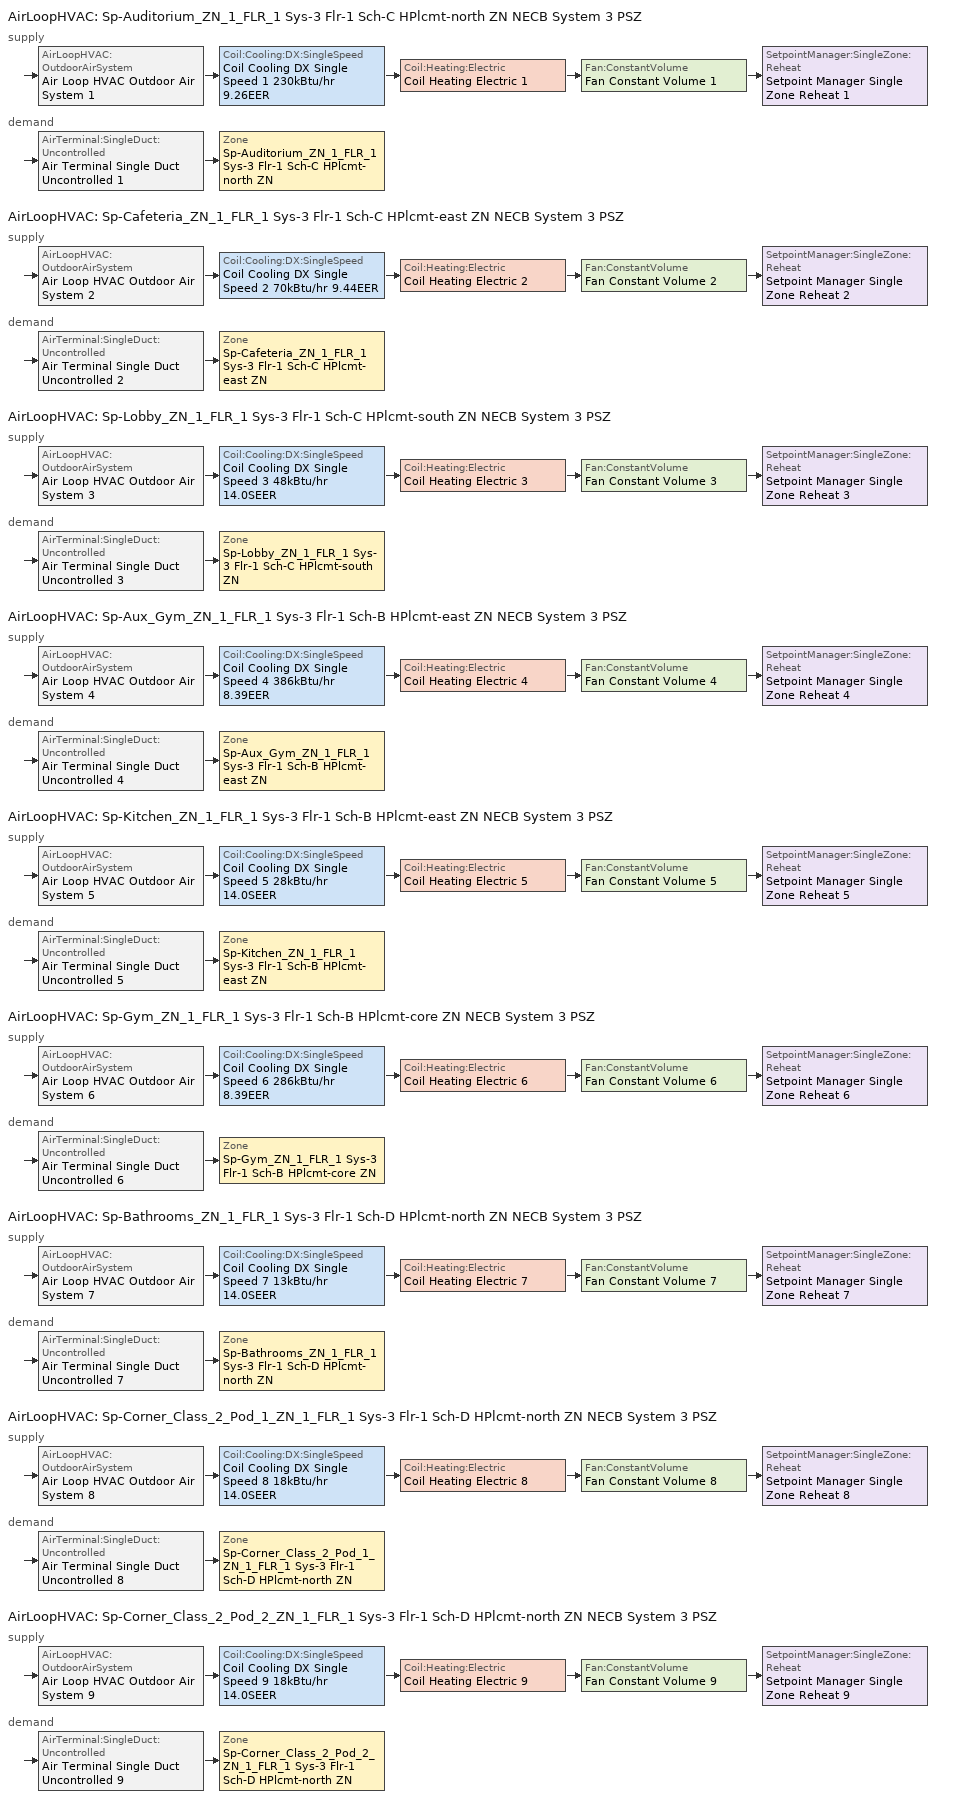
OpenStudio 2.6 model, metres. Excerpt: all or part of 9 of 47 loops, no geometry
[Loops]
AirLoopHVAC 'Sp-Auditorium_ZN_1_FLR_1 Sys-3 Flr-1 Sch-C HPlcmt-north ZN NECB System 3 PSZ'
 supply: AirLoopHVAC:OutdoorAirSystem 'Air Loop HVAC Outdoor Air System 1' > Coil:Cooling:DX:SingleSpeed 'Coil Cooling DX Single Speed 1 230kBtu/hr 9.26EER' > Coil:Heating:Electric 'Coil Heating Electric 1' > Fan:ConstantVolume 'Fan Constant Volume 1' > SetpointManager:SingleZone:Reheat 'Setpoint Manager Single Zone Reheat 1'
 demand: AirTerminal:SingleDuct:Uncontrolled 'Air Terminal Single Duct Uncontrolled 1' > Zone 'Sp-Auditorium_ZN_1_FLR_1 Sys-3 Flr-1 Sch-C HPlcmt-north ZN'
AirLoopHVAC 'Sp-Cafeteria_ZN_1_FLR_1 Sys-3 Flr-1 Sch-C HPlcmt-east ZN NECB System 3 PSZ'
 supply: AirLoopHVAC:OutdoorAirSystem 'Air Loop HVAC Outdoor Air System 2' > Coil:Cooling:DX:SingleSpeed 'Coil Cooling DX Single Speed 2 70kBtu/hr 9.44EER' > Coil:Heating:Electric 'Coil Heating Electric 2' > Fan:ConstantVolume 'Fan Constant Volume 2' > SetpointManager:SingleZone:Reheat 'Setpoint Manager Single Zone Reheat 2'
 demand: AirTerminal:SingleDuct:Uncontrolled 'Air Terminal Single Duct Uncontrolled 2' > Zone 'Sp-Cafeteria_ZN_1_FLR_1 Sys-3 Flr-1 Sch-C HPlcmt-east ZN'
AirLoopHVAC 'Sp-Lobby_ZN_1_FLR_1 Sys-3 Flr-1 Sch-C HPlcmt-south ZN NECB System 3 PSZ'
 supply: AirLoopHVAC:OutdoorAirSystem 'Air Loop HVAC Outdoor Air System 3' > Coil:Cooling:DX:SingleSpeed 'Coil Cooling DX Single Speed 3 48kBtu/hr 14.0SEER' > Coil:Heating:Electric 'Coil Heating Electric 3' > Fan:ConstantVolume 'Fan Constant Volume 3' > SetpointManager:SingleZone:Reheat 'Setpoint Manager Single Zone Reheat 3'
 demand: AirTerminal:SingleDuct:Uncontrolled 'Air Terminal Single Duct Uncontrolled 3' > Zone 'Sp-Lobby_ZN_1_FLR_1 Sys-3 Flr-1 Sch-C HPlcmt-south ZN'
AirLoopHVAC 'Sp-Aux_Gym_ZN_1_FLR_1 Sys-3 Flr-1 Sch-B HPlcmt-east ZN NECB System 3 PSZ'
 supply: AirLoopHVAC:OutdoorAirSystem 'Air Loop HVAC Outdoor Air System 4' > Coil:Cooling:DX:SingleSpeed 'Coil Cooling DX Single Speed 4 386kBtu/hr 8.39EER' > Coil:Heating:Electric 'Coil Heating Electric 4' > Fan:ConstantVolume 'Fan Constant Volume 4' > SetpointManager:SingleZone:Reheat 'Setpoint Manager Single Zone Reheat 4'
 demand: AirTerminal:SingleDuct:Uncontrolled 'Air Terminal Single Duct Uncontrolled 4' > Zone 'Sp-Aux_Gym_ZN_1_FLR_1 Sys-3 Flr-1 Sch-B HPlcmt-east ZN'
AirLoopHVAC 'Sp-Kitchen_ZN_1_FLR_1 Sys-3 Flr-1 Sch-B HPlcmt-east ZN NECB System 3 PSZ'
 supply: AirLoopHVAC:OutdoorAirSystem 'Air Loop HVAC Outdoor Air System 5' > Coil:Cooling:DX:SingleSpeed 'Coil Cooling DX Single Speed 5 28kBtu/hr 14.0SEER' > Coil:Heating:Electric 'Coil Heating Electric 5' > Fan:ConstantVolume 'Fan Constant Volume 5' > SetpointManager:SingleZone:Reheat 'Setpoint Manager Single Zone Reheat 5'
 demand: AirTerminal:SingleDuct:Uncontrolled 'Air Terminal Single Duct Uncontrolled 5' > Zone 'Sp-Kitchen_ZN_1_FLR_1 Sys-3 Flr-1 Sch-B HPlcmt-east ZN'
AirLoopHVAC 'Sp-Gym_ZN_1_FLR_1 Sys-3 Flr-1 Sch-B HPlcmt-core ZN NECB System 3 PSZ'
 supply: AirLoopHVAC:OutdoorAirSystem 'Air Loop HVAC Outdoor Air System 6' > Coil:Cooling:DX:SingleSpeed 'Coil Cooling DX Single Speed 6 286kBtu/hr 8.39EER' > Coil:Heating:Electric 'Coil Heating Electric 6' > Fan:ConstantVolume 'Fan Constant Volume 6' > SetpointManager:SingleZone:Reheat 'Setpoint Manager Single Zone Reheat 6'
 demand: AirTerminal:SingleDuct:Uncontrolled 'Air Terminal Single Duct Uncontrolled 6' > Zone 'Sp-Gym_ZN_1_FLR_1 Sys-3 Flr-1 Sch-B HPlcmt-core ZN'
AirLoopHVAC 'Sp-Bathrooms_ZN_1_FLR_1 Sys-3 Flr-1 Sch-D HPlcmt-north ZN NECB System 3 PSZ'
 supply: AirLoopHVAC:OutdoorAirSystem 'Air Loop HVAC Outdoor Air System 7' > Coil:Cooling:DX:SingleSpeed 'Coil Cooling DX Single Speed 7 13kBtu/hr 14.0SEER' > Coil:Heating:Electric 'Coil Heating Electric 7' > Fan:ConstantVolume 'Fan Constant Volume 7' > SetpointManager:SingleZone:Reheat 'Setpoint Manager Single Zone Reheat 7'
 demand: AirTerminal:SingleDuct:Uncontrolled 'Air Terminal Single Duct Uncontrolled 7' > Zone 'Sp-Bathrooms_ZN_1_FLR_1 Sys-3 Flr-1 Sch-D HPlcmt-north ZN'
AirLoopHVAC 'Sp-Corner_Class_2_Pod_1_ZN_1_FLR_1 Sys-3 Flr-1 Sch-D HPlcmt-north ZN NECB System 3 PSZ'
 supply: AirLoopHVAC:OutdoorAirSystem 'Air Loop HVAC Outdoor Air System 8' > Coil:Cooling:DX:SingleSpeed 'Coil Cooling DX Single Speed 8 18kBtu/hr 14.0SEER' > Coil:Heating:Electric 'Coil Heating Electric 8' > Fan:ConstantVolume 'Fan Constant Volume 8' > SetpointManager:SingleZone:Reheat 'Setpoint Manager Single Zone Reheat 8'
 demand: AirTerminal:SingleDuct:Uncontrolled 'Air Terminal Single Duct Uncontrolled 8' > Zone 'Sp-Corner_Class_2_Pod_1_ZN_1_FLR_1 Sys-3 Flr-1 Sch-D HPlcmt-north ZN'
AirLoopHVAC 'Sp-Corner_Class_2_Pod_2_ZN_1_FLR_1 Sys-3 Flr-1 Sch-D HPlcmt-north ZN NECB System 3 PSZ'
 supply: AirLoopHVAC:OutdoorAirSystem 'Air Loop HVAC Outdoor Air System 9' > Coil:Cooling:DX:SingleSpeed 'Coil Cooling DX Single Speed 9 18kBtu/hr 14.0SEER' > Coil:Heating:Electric 'Coil Heating Electric 9' > Fan:ConstantVolume 'Fan Constant Volume 9' > SetpointManager:SingleZone:Reheat 'Setpoint Manager Single Zone Reheat 9'
 demand: AirTerminal:SingleDuct:Uncontrolled 'Air Terminal Single Duct Uncontrolled 9' > Zone 'Sp-Corner_Class_2_Pod_2_ZN_1_FLR_1 Sys-3 Flr-1 Sch-D HPlcmt-north ZN'
[Sizing:Zone] Zone Cooling Design Supply Air Temperature Input Method=SupplyAirTemperature; Zone Cooling Design Supply Air Temperature {C}=13; Zone Cooling Design Supply Air Temperature Difference {deltaC}=11.11; Zone Heating Design Supply Air Temperature Input Method=SupplyAirTemperature; Zone Heating Design Supply Air Temperature {C}=43; Zone Heating Design Supply Air Temperature Difference {deltaC}=11.11; Zone Cooling Design Supply Air Humidity Ratio {kg-H2O/kg-air}=0.0085; Zone Heating Design Supply Air Humidity Ratio {kg-H2O/kg-air}=0.008; Zone Heating Sizing Factor=1.3; Zone Cooling Sizing Factor=1.1; Cooling Design Air Flow Method=DesignDay; Heating Design Air Flow Method=DesignDay; Account for Dedicated Outdoor Air System=No; Dedicated Outdoor Air System Control Strategy=NeutralSupplyAir; Dedicated Outdoor Air Low Setpoint Temperature for Design {C}=autosize; Dedicated Outdoor Air High Setpoint Temperature for Design {C}=autosize
Sp-Auditorium_ZN_1_FLR_1 Sys-3 Flr-1 Sch-C HPlcmt-north ZN; Sp-Cafeteria_ZN_1_FLR_1 Sys-3 Flr-1 Sch-C HPlcmt-east ZN; Sp-Lobby_ZN_1_FLR_1 Sys-3 Flr-1 Sch-C HPlcmt-south ZN; Sp-Aux_Gym_ZN_1_FLR_1 Sys-3 Flr-1 Sch-B HPlcmt-east ZN; Sp-Kitchen_ZN_1_FLR_1 Sys-3 Flr-1 Sch-B HPlcmt-east ZN; Sp-Gym_ZN_1_FLR_1 Sys-3 Flr-1 Sch-B HPlcmt-core ZN; Sp-Bathrooms_ZN_1_FLR_1 Sys-3 Flr-1 Sch-D HPlcmt-north ZN; Sp-Corner_Class_2_Pod_1_ZN_1_FLR_1 Sys-3 Flr-1 Sch-D HPlcmt-north ZN; Sp-Corner_Class_2_Pod_2_ZN_1_FLR_1 Sys-3 Flr-1 Sch-D HPlcmt-north ZN
[Zone equipment]
Sp-Auditorium_ZN_1_FLR_1 Sys-3 Flr-1 Sch-C HPlcmt-north ZN: Air Terminal Single Duct Uncontrolled 1, Zone HVAC Baseboard Convective Electric 1
Sp-Cafeteria_ZN_1_FLR_1 Sys-3 Flr-1 Sch-C HPlcmt-east ZN: Air Terminal Single Duct Uncontrolled 2, Zone HVAC Baseboard Convective Electric 2
Sp-Lobby_ZN_1_FLR_1 Sys-3 Flr-1 Sch-C HPlcmt-south ZN: Air Terminal Single Duct Uncontrolled 3, Zone HVAC Baseboard Convective Electric 3
Sp-Aux_Gym_ZN_1_FLR_1 Sys-3 Flr-1 Sch-B HPlcmt-east ZN: Air Terminal Single Duct Uncontrolled 4, Zone HVAC Baseboard Convective Electric 4
Sp-Kitchen_ZN_1_FLR_1 Sys-3 Flr-1 Sch-B HPlcmt-east ZN: Air Terminal Single Duct Uncontrolled 5, Zone HVAC Baseboard Convective Electric 5
Sp-Gym_ZN_1_FLR_1 Sys-3 Flr-1 Sch-B HPlcmt-core ZN: Air Terminal Single Duct Uncontrolled 6, Zone HVAC Baseboard Convective Electric 6
Sp-Bathrooms_ZN_1_FLR_1 Sys-3 Flr-1 Sch-D HPlcmt-north ZN: Air Terminal Single Duct Uncontrolled 7, Zone HVAC Baseboard Convective Electric 7
Sp-Corner_Class_2_Pod_1_ZN_1_FLR_1 Sys-3 Flr-1 Sch-D HPlcmt-north ZN: Air Terminal Single Duct Uncontrolled 8, Zone HVAC Baseboard Convective Electric 8
Sp-Corner_Class_2_Pod_2_ZN_1_FLR_1 Sys-3 Flr-1 Sch-D HPlcmt-north ZN: Air Terminal Single Duct Uncontrolled 9, Zone HVAC Baseboard Convective Electric 9
[AirLoopHVAC] Design Supply Air Flow Rate {m3/s}=AutoSize
Name | Availability Schedule
Sp-Auditorium_ZN_1_FLR_1 Sys-3 Flr-1 Sch-C HPlcmt-north ZN NECB System 3 PSZ | Sp-Auditorium_ZN_1_FLR_1 Sys-3 Flr-1 Sch-C HPlcmt-north ZN NECB System 3 PSZ Occ Sch
Sp-Cafeteria_ZN_1_FLR_1 Sys-3 Flr-1 Sch-C HPlcmt-east ZN NECB System 3 PSZ | Sp-Cafeteria_ZN_1_FLR_1 Sys-3 Flr-1 Sch-C HPlcmt-east ZN NECB System 3 PSZ Occ Sch
Sp-Lobby_ZN_1_FLR_1 Sys-3 Flr-1 Sch-C HPlcmt-south ZN NECB System 3 PSZ | Sp-Lobby_ZN_1_FLR_1 Sys-3 Flr-1 Sch-C HPlcmt-south ZN NECB System 3 PSZ Occ Sch
Sp-Aux_Gym_ZN_1_FLR_1 Sys-3 Flr-1 Sch-B HPlcmt-east ZN NECB System 3 PSZ | Sp-Aux_Gym_ZN_1_FLR_1 Sys-3 Flr-1 Sch-B HPlcmt-east ZN NECB System 3 PSZ Occ Sch
Sp-Kitchen_ZN_1_FLR_1 Sys-3 Flr-1 Sch-B HPlcmt-east ZN NECB System 3 PSZ | Sp-Kitchen_ZN_1_FLR_1 Sys-3 Flr-1 Sch-B HPlcmt-east ZN NECB System 3 PSZ Occ Sch
Sp-Gym_ZN_1_FLR_1 Sys-3 Flr-1 Sch-B HPlcmt-core ZN NECB System 3 PSZ | Sp-Gym_ZN_1_FLR_1 Sys-3 Flr-1 Sch-B HPlcmt-core ZN NECB System 3 PSZ Occ Sch
Sp-Bathrooms_ZN_1_FLR_1 Sys-3 Flr-1 Sch-D HPlcmt-north ZN NECB System 3 PSZ; Sp-Corner_Class_2_Pod_1_ZN_1_FLR_1 Sys-3 Flr-1 Sch-D HPlcmt-north ZN NECB System 3 PSZ; Sp-Corner_Class_2_Pod_2_ZN_1_FLR_1 Sys-3 Flr-1 Sch-D HPlcmt-north ZN NECB System 3 PSZ | Always On Discrete
[Sizing:System] Type of Load to Size On=Sensible; Design Outdoor Air Flow Rate {m3/s}=Autosize; Minimum System Air Flow Ratio=1; Preheat Design Temperature {C}=7; Preheat Design Humidity Ratio {kg-H2O/kg-Air}=0.008; Precool Design Temperature {C}=13; Precool Design Humidity Ratio {kg-H2O/kg-Air}=0.008; Central Cooling Design Supply Air Temperature {C}=13; Central Heating Design Supply Air Temperature {C}=43; Sizing Option=NonCoincident; 100% Outdoor Air in Cooling=No; 100% Outdoor Air in Heating=No; Central Cooling Design Supply Air Humidity Ratio {kg-H2O/kg-Air}=0.0085; Central Heating Design Supply Air Humidity Ratio {kg-H2O/kg-Air}=0.008; Cooling Design Air Flow Method=DesignDay; Cooling Design Air Flow Rate {m3/s}=0; Heating Design Air Flow Method=DesignDay; Heating Design Air Flow Rate {m3/s}=0; System Outdoor Air Method=ZoneSum; Zone Maximum Outdoor Air Fraction=1; Cooling Supply Air Flow Rate Per Floor Area {m3/s-m2}=0.00996765; Cooling Fraction of Autosized Cooling Supply Air Flow Rate=1; Cooling Supply Air Flow Rate Per Unit Cooling Capacity {m3/s-W}=3.94755e-05; Heating Supply Air Flow Rate Per Floor Area {m3/s-m2}=0.00996765; Heating Fraction of Autosized Heating Supply Air Flow Rate=1; Heating Fraction of Autosized Cooling Supply Air Flow Rate=1; Heating Supply Air Flow Rate Per Unit Heating Capacity {m3/s-W}=3.15882e-05; Cooling Design Capacity Method=CoolingDesignCapacity; Cooling Design Capacity {W}=autosize; Cooling Design Capacity Per Floor Area {W/m2}=234.7; Fraction of Autosized Cooling Design Capacity=1; Heating Design Capacity Method=HeatingDesignCapacity; Heating Design Capacity {W}=autosize; Heating Design Capacity Per Floor Area {W/m2}=157; Fraction of Autosized Heating Design Capacity=1; Central Cooling Capacity Control Method=OnOff
Sp-Auditorium_ZN_1_FLR_1 Sys-3 Flr-1 Sch-C HPlcmt-north ZN NECB System 3 PSZ; Sp-Cafeteria_ZN_1_FLR_1 Sys-3 Flr-1 Sch-C HPlcmt-east ZN NECB System 3 PSZ; Sp-Lobby_ZN_1_FLR_1 Sys-3 Flr-1 Sch-C HPlcmt-south ZN NECB System 3 PSZ; Sp-Aux_Gym_ZN_1_FLR_1 Sys-3 Flr-1 Sch-B HPlcmt-east ZN NECB System 3 PSZ; Sp-Kitchen_ZN_1_FLR_1 Sys-3 Flr-1 Sch-B HPlcmt-east ZN NECB System 3 PSZ; Sp-Gym_ZN_1_FLR_1 Sys-3 Flr-1 Sch-B HPlcmt-core ZN NECB System 3 PSZ; Sp-Bathrooms_ZN_1_FLR_1 Sys-3 Flr-1 Sch-D HPlcmt-north ZN NECB System 3 PSZ; Sp-Corner_Class_2_Pod_1_ZN_1_FLR_1 Sys-3 Flr-1 Sch-D HPlcmt-north ZN NECB System 3 PSZ; Sp-Corner_Class_2_Pod_2_ZN_1_FLR_1 Sys-3 Flr-1 Sch-D HPlcmt-north ZN NECB System 3 PSZ
[Fan:ConstantVolume] Availability Schedule=Always On Discrete; Fan Efficiency=0.39975; Pressure Rise {Pa}=640; Maximum Flow Rate {m3/s}=AutoSize; Motor Efficiency=0.615
Fan Constant Volume 1; Fan Constant Volume 2; Fan Constant Volume 3; Fan Constant Volume 4; Fan Constant Volume 5; Fan Constant Volume 6; Fan Constant Volume 7; Fan Constant Volume 8; Fan Constant Volume 9
[Coil:Heating:Electric] Availability Schedule=Always On Discrete
Coil Heating Electric 1; Coil Heating Electric 2; Coil Heating Electric 3; Coil Heating Electric 4; Coil Heating Electric 5; Coil Heating Electric 6; Coil Heating Electric 7; Coil Heating Electric 8; Coil Heating Electric 9
[Coil:Cooling:DX:SingleSpeed] Availability Schedule=Always On Discrete; Rated Total Cooling Capacity {W}=autosize; Rated Sensible Heat Ratio=autosize; Rated Air Flow Rate {m3/s}=autosize; Rated Evaporator Fan Power Per Volume Flow Rate {W/(m3/s)}=773.3; Total Cooling Capacity Function of Temperature Curve=DXCOOL-NECB2011-REF-CAPFT; Total Cooling Capacity Function of Flow Fraction Curve=DXCOOL-NECB2011-REF-CAPFFLOW; Energy Input Ratio Function of Temperature Curve=DXCOOL-NECB2011-REF-COOLEIRFT; Energy Input Ratio Function of Flow Fraction Curve=DXCOOL-NECB2011-REF-COOLEIRFFLOW; Part Load Fraction Correlation Curve=DXCOOL-NECB2011-REF-COOLPLFFPLR; Condenser Type=AirCooled; Evaporative Condenser Effectiveness=0; Evaporative Condenser Air Flow Rate {m3/s}=Autosize; Evaporative Condenser Pump Rated Power Consumption {W}=Autosize; Crankcase Heater Capacity {W}=0; Maximum Outdoor Dry-Bulb Temperature for Crankcase Heater Operation {C}=0; Basin Heater Capacity {W/K}=0; Basin Heater Setpoint Temperature {C}=10
Name | Rated COP {W/W}
Coil Cooling DX Single Speed 1 230kBtu/hr 9.26EER | 3.29659
Coil Cooling DX Single Speed 2 70kBtu/hr 9.44EER | 3.24259
Coil Cooling DX Single Speed 3 48kBtu/hr 14.0SEER; Coil Cooling DX Single Speed 5 28kBtu/hr 14.0SEER; Coil Cooling DX Single Speed 7 13kBtu/hr 14.0SEER; Coil Cooling DX Single Speed 8 18kBtu/hr 14.0SEER; Coil Cooling DX Single Speed 9 18kBtu/hr 14.0SEER | 3.8248
Coil Cooling DX Single Speed 4 386kBtu/hr 8.39EER | 3.08974
Coil Cooling DX Single Speed 6 286kBtu/hr 8.39EER | 3.02382
[Controller:OutdoorAir] Minimum Outdoor Air Flow Rate {m3/s}=autosize; Maximum Outdoor Air Flow Rate {m3/s}=Autosize; Economizer Control Action Type=ModulateFlow; Lockout Type=NoLockout; Minimum Limit Type=FixedMinimum; High Humidity Control=No; Heat Recovery Bypass Control Type=BypassWhenOAFlowGreaterThanMinimum
Name | Economizer Control Type | Minimum Outdoor Air Schedule | Controller Mechanical Ventilation | Economizer Maximum Limit Dry-Bulb Temperature {C} | Economizer Maximum Limit Enthalpy {J/kg} | Economizer Minimum Limit Dry-Bulb Temperature {C}
Controller Outdoor Air 1 | DifferentialEnthalpy | Sp-Auditorium_ZN_1_FLR_1 Sys-3 Flr-1 Sch-C HPlcmt-north ZN NECB System 3 PSZ Occ Sch | Controller Mechanical Ventilation 1
Controller Outdoor Air 2 | DifferentialEnthalpy | Sp-Cafeteria_ZN_1_FLR_1 Sys-3 Flr-1 Sch-C HPlcmt-east ZN NECB System 3 PSZ Occ Sch | Controller Mechanical Ventilation 2
Controller Outdoor Air 3 | NoEconomizer | Sp-Lobby_ZN_1_FLR_1 Sys-3 Flr-1 Sch-C HPlcmt-south ZN NECB System 3 PSZ Occ Sch | Controller Mechanical Ventilation 3 | 28 | 64000 | -100
Controller Outdoor Air 4 | DifferentialEnthalpy | Sp-Aux_Gym_ZN_1_FLR_1 Sys-3 Flr-1 Sch-B HPlcmt-east ZN NECB System 3 PSZ Occ Sch | Controller Mechanical Ventilation 4
Controller Outdoor Air 5 | NoEconomizer | Sp-Kitchen_ZN_1_FLR_1 Sys-3 Flr-1 Sch-B HPlcmt-east ZN NECB System 3 PSZ Occ Sch | Controller Mechanical Ventilation 5 | 28 | 64000 | -100
Controller Outdoor Air 6 | DifferentialEnthalpy | Sp-Gym_ZN_1_FLR_1 Sys-3 Flr-1 Sch-B HPlcmt-core ZN NECB System 3 PSZ Occ Sch | Controller Mechanical Ventilation 6
Controller Outdoor Air 7 | NoEconomizer | Always On Discrete | Controller Mechanical Ventilation 7 | 28 | 64000 | -100
Controller Outdoor Air 8 | NoEconomizer | Always On Discrete | Controller Mechanical Ventilation 8 | 28 | 64000 | -100
Controller Outdoor Air 9 | NoEconomizer | Always On Discrete | Controller Mechanical Ventilation 9 | 28 | 64000 | -100
[Controller:MechanicalVentilation] Availability Schedule=Always On Discrete; System Outdoor Air Method=ZoneSum
Controller Mechanical Ventilation 1; Controller Mechanical Ventilation 2; Controller Mechanical Ventilation 3; Controller Mechanical Ventilation 4; Controller Mechanical Ventilation 5; Controller Mechanical Ventilation 6; Controller Mechanical Ventilation 7; Controller Mechanical Ventilation 8; Controller Mechanical Ventilation 9
[AirLoopHVAC:OutdoorAirSystem]
Name | Controller
Air Loop HVAC Outdoor Air System 1 | Controller Outdoor Air 1
Air Loop HVAC Outdoor Air System 2 | Controller Outdoor Air 2
Air Loop HVAC Outdoor Air System 3 | Controller Outdoor Air 3
Air Loop HVAC Outdoor Air System 4 | Controller Outdoor Air 4
Air Loop HVAC Outdoor Air System 5 | Controller Outdoor Air 5
Air Loop HVAC Outdoor Air System 6 | Controller Outdoor Air 6
Air Loop HVAC Outdoor Air System 7 | Controller Outdoor Air 7
Air Loop HVAC Outdoor Air System 8 | Controller Outdoor Air 8
Air Loop HVAC Outdoor Air System 9 | Controller Outdoor Air 9
[SetpointManager:SingleZone:Reheat] Minimum Supply Air Temperature {C}=13; Maximum Supply Air Temperature {C}=43
Name | Control Zone
Setpoint Manager Single Zone Reheat 1 | Sp-Auditorium_ZN_1_FLR_1 Sys-3 Flr-1 Sch-C HPlcmt-north ZN
Setpoint Manager Single Zone Reheat 2 | Sp-Cafeteria_ZN_1_FLR_1 Sys-3 Flr-1 Sch-C HPlcmt-east ZN
Setpoint Manager Single Zone Reheat 3 | Sp-Lobby_ZN_1_FLR_1 Sys-3 Flr-1 Sch-C HPlcmt-south ZN
Setpoint Manager Single Zone Reheat 4 | Sp-Aux_Gym_ZN_1_FLR_1 Sys-3 Flr-1 Sch-B HPlcmt-east ZN
Setpoint Manager Single Zone Reheat 5 | Sp-Kitchen_ZN_1_FLR_1 Sys-3 Flr-1 Sch-B HPlcmt-east ZN
Setpoint Manager Single Zone Reheat 6 | Sp-Gym_ZN_1_FLR_1 Sys-3 Flr-1 Sch-B HPlcmt-core ZN
Setpoint Manager Single Zone Reheat 7 | Sp-Bathrooms_ZN_1_FLR_1 Sys-3 Flr-1 Sch-D HPlcmt-north ZN
Setpoint Manager Single Zone Reheat 8 | Sp-Corner_Class_2_Pod_1_ZN_1_FLR_1 Sys-3 Flr-1 Sch-D HPlcmt-north ZN
Setpoint Manager Single Zone Reheat 9 | Sp-Corner_Class_2_Pod_2_ZN_1_FLR_1 Sys-3 Flr-1 Sch-D HPlcmt-north ZN
[AirTerminal:SingleDuct:Uncontrolled] Availability Schedule=Always On Discrete; Maximum Air Flow Rate {m3/s}=AutoSize
Air Terminal Single Duct Uncontrolled 1; Air Terminal Single Duct Uncontrolled 2; Air Terminal Single Duct Uncontrolled 3; Air Terminal Single Duct Uncontrolled 4; Air Terminal Single Duct Uncontrolled 5; Air Terminal Single Duct Uncontrolled 6; Air Terminal Single Duct Uncontrolled 7; Air Terminal Single Duct Uncontrolled 8; Air Terminal Single Duct Uncontrolled 9
[ZoneHVAC:Baseboard:Convective:Electric] Availability Schedule=Always On Discrete; Nominal Capacity {W}=autosize; Efficiency=1
Zone HVAC Baseboard Convective Electric 1; Zone HVAC Baseboard Convective Electric 2; Zone HVAC Baseboard Convective Electric 3; Zone HVAC Baseboard Convective Electric 4; Zone HVAC Baseboard Convective Electric 5; Zone HVAC Baseboard Convective Electric 6; Zone HVAC Baseboard Convective Electric 7; Zone HVAC Baseboard Convective Electric 8; Zone HVAC Baseboard Convective Electric 9
[HeatExchanger:AirToAir:SensibleAndLatent] Availability Schedule=Always On Discrete; Nominal Supply Air Flow Rate {m3/s}=autosize; Sensible Effectiveness at 100% Heating Air Flow=0.5; Latent Effectiveness at 100% Heating Air Flow=0.5; Sensible Effectiveness at 75% Heating Air Flow=0.5; Latent Effectiveness at 75% Heating Air Flow=0.5; Sensible Effectiveness at 100% Cooling Air Flow=0.5; Latent Effectiveness at 100% Cooling Air Flow=0.5; Sensible Effectiveness at 75% Cooling Air Flow=0.5; Latent Effectiveness at 75% Cooling Air Flow=0.5; Supply Air Outlet Temperature Control=Yes; Heat Exchanger Type=Rotary; Frost Control Type=ExhaustOnly; Threshold Temperature {C}=-23.3; Initial Defrost Time Fraction=0.167; Rate of Defrost Time Fraction Increase {1/K}=1.44; Economizer Lockout=Yes
Name | Nominal Electric Power {W}
Sp-Corner_Class_1_Pod_3_ZN_1_FLR_1 Sys-3 Flr-1 Sch-D HPlcmt-south ZN NECB System 3 PSZ ERV; Sp-Corner_Class_1_Pod_3_ZN_1_FLR_2 Sys-3 Flr-2 Sch-D HPlcmt-south ZN NECB System 3 PSZ ERV; Sp-Corner_Class_2_Pod_1_ZN_1_FLR_1 Sys-3 Flr-1 Sch-D HPlcmt-north ZN NECB System 3 PSZ ERV; Sp-Corner_Class_2_Pod_1_ZN_1_FLR_2 Sys-3 Flr-2 Sch-D HPlcmt-north ZN NECB System 3 PSZ ERV; Sp-Corner_Class_2_Pod_2_ZN_1_FLR_1 Sys-3 Flr-1 Sch-D HPlcmt-north ZN NECB System 3 PSZ ERV; Sp-Corner_Class_2_Pod_2_ZN_1_FLR_2 Sys-3 Flr-2 Sch-D HPlcmt-north ZN NECB System 3 PSZ ERV; Sp-Corner_Class_2_Pod_3_ZN_1_FLR_1 Sys-3 Flr-1 Sch-D HPlcmt-north ZN NECB System 3 PSZ ERV; Sp-Corner_Class_2_Pod_3_ZN_1_FLR_2 Sys-3 Flr-2 Sch-D HPlcmt-north ZN NECB System 3 PSZ ERV | 247.743
Sp-Corridor_Pod_1_ZN_1_FLR_1 Sys-3 Flr-1 Sch-D HPlcmt-west ZN NECB System 3 PSZ ERV; Sp-Corridor_Pod_1_ZN_1_FLR_2 Sys-3 Flr-2 Sch-D HPlcmt-west ZN NECB System 3 PSZ ERV | 119.982
[Schedule:Ruleset]
Name | Default Day Schedule | Summer Design Day Schedule | Winter Design Day Schedule
Sp-Auditorium_ZN_1_FLR_1 Sys-3 Flr-1 Sch-C HPlcmt-north ZN NECB System 3 PSZ Occ Sch | Sp-Auditorium_ZN_1_FLR_1 Sys-3 Flr-1 Sch-C HPlcmt-north ZN NECB System 3 PSZ Occ Sch Default | Sp-Auditorium_ZN_1_FLR_1 Sys-3 Flr-1 Sch-C HPlcmt-north ZN NECB System 3 PSZ Occ Sch Summer Design Day | Sp-Auditorium_ZN_1_FLR_1 Sys-3 Flr-1 Sch-C HPlcmt-north ZN NECB System 3 PSZ Occ Sch Winter Design Day
Sp-Aux_Gym_ZN_1_FLR_1 Sys-3 Flr-1 Sch-B HPlcmt-east ZN NECB System 3 PSZ Occ Sch | Sp-Aux_Gym_ZN_1_FLR_1 Sys-3 Flr-1 Sch-B HPlcmt-east ZN NECB System 3 PSZ Occ Sch Default | Sp-Aux_Gym_ZN_1_FLR_1 Sys-3 Flr-1 Sch-B HPlcmt-east ZN NECB System 3 PSZ Occ Sch Summer Design Day | Sp-Aux_Gym_ZN_1_FLR_1 Sys-3 Flr-1 Sch-B HPlcmt-east ZN NECB System 3 PSZ Occ Sch Winter Design Day
Sp-Cafeteria_ZN_1_FLR_1 Sys-3 Flr-1 Sch-C HPlcmt-east ZN NECB System 3 PSZ Occ Sch | Sp-Cafeteria_ZN_1_FLR_1 Sys-3 Flr-1 Sch-C HPlcmt-east ZN NECB System 3 PSZ Occ Sch Default | Sp-Cafeteria_ZN_1_FLR_1 Sys-3 Flr-1 Sch-C HPlcmt-east ZN NECB System 3 PSZ Occ Sch Summer Design Day | Sp-Cafeteria_ZN_1_FLR_1 Sys-3 Flr-1 Sch-C HPlcmt-east ZN NECB System 3 PSZ Occ Sch Winter Design Day
Sp-Gym_ZN_1_FLR_1 Sys-3 Flr-1 Sch-B HPlcmt-core ZN NECB System 3 PSZ Occ Sch | Sp-Gym_ZN_1_FLR_1 Sys-3 Flr-1 Sch-B HPlcmt-core ZN NECB System 3 PSZ Occ Sch Default | Sp-Gym_ZN_1_FLR_1 Sys-3 Flr-1 Sch-B HPlcmt-core ZN NECB System 3 PSZ Occ Sch Summer Design Day | Sp-Gym_ZN_1_FLR_1 Sys-3 Flr-1 Sch-B HPlcmt-core ZN NECB System 3 PSZ Occ Sch Winter Design Day
Sp-Kitchen_ZN_1_FLR_1 Sys-3 Flr-1 Sch-B HPlcmt-east ZN NECB System 3 PSZ Occ Sch | Sp-Kitchen_ZN_1_FLR_1 Sys-3 Flr-1 Sch-B HPlcmt-east ZN NECB System 3 PSZ Occ Sch Default | Sp-Kitchen_ZN_1_FLR_1 Sys-3 Flr-1 Sch-B HPlcmt-east ZN NECB System 3 PSZ Occ Sch Summer Design Day | Sp-Kitchen_ZN_1_FLR_1 Sys-3 Flr-1 Sch-B HPlcmt-east ZN NECB System 3 PSZ Occ Sch Winter Design Day
Sp-Lobby_ZN_1_FLR_1 Sys-3 Flr-1 Sch-C HPlcmt-south ZN NECB System 3 PSZ Occ Sch | Sp-Lobby_ZN_1_FLR_1 Sys-3 Flr-1 Sch-C HPlcmt-south ZN NECB System 3 PSZ Occ Sch Default | Sp-Lobby_ZN_1_FLR_1 Sys-3 Flr-1 Sch-C HPlcmt-south ZN NECB System 3 PSZ Occ Sch Summer Design Day | Sp-Lobby_ZN_1_FLR_1 Sys-3 Flr-1 Sch-C HPlcmt-south ZN NECB System 3 PSZ Occ Sch Winter Design Day
[Schedule:Day]
Sp-Auditorium_ZN_1_FLR_1 Sys-3 Flr-1 Sch-C HPlcmt-north ZN NECB System 3 PSZ Occ Sch Default; Sp-Auditorium_ZN_1_FLR_1 Sys-3 Flr-1 Sch-C HPlcmt-north ZN NECB System 3 PSZ Occ Sch Winter Design Day; Sp-Auditorium_ZN_1_FLR_1 Sys-3 Flr-1 Sch-C HPlcmt-north ZN NECB System 3 PSZ Occ Sch Summer Design Day; Sp-Aux_Gym_ZN_1_FLR_1 Sys-3 Flr-1 Sch-B HPlcmt-east ZN NECB System 3 PSZ Occ Sch Default; Sp-Aux_Gym_ZN_1_FLR_1 Sys-3 Flr-1 Sch-B HPlcmt-east ZN NECB System 3 PSZ Occ Sch Winter Design Day; Sp-Aux_Gym_ZN_1_FLR_1 Sys-3 Flr-1 Sch-B HPlcmt-east ZN NECB System 3 PSZ Occ Sch Summer Design Day; Sp-Cafeteria_ZN_1_FLR_1 Sys-3 Flr-1 Sch-C HPlcmt-east ZN NECB System 3 PSZ Occ Sch Default; Sp-Cafeteria_ZN_1_FLR_1 Sys-3 Flr-1 Sch-C HPlcmt-east ZN NECB System 3 PSZ Occ Sch Winter Design Day; Sp-Cafeteria_ZN_1_FLR_1 Sys-3 Flr-1 Sch-C HPlcmt-east ZN NECB System 3 PSZ Occ Sch Summer Design Day; Sp-Gym_ZN_1_FLR_1 Sys-3 Flr-1 Sch-B HPlcmt-core ZN NECB System 3 PSZ Occ Sch Default; Sp-Gym_ZN_1_FLR_1 Sys-3 Flr-1 Sch-B HPlcmt-core ZN NECB System 3 PSZ Occ Sch Winter Design Day; Sp-Gym_ZN_1_FLR_1 Sys-3 Flr-1 Sch-B HPlcmt-core ZN NECB System 3 PSZ Occ Sch Summer Design Day; Sp-Kitchen_ZN_1_FLR_1 Sys-3 Flr-1 Sch-B HPlcmt-east ZN NECB System 3 PSZ Occ Sch Default; Sp-Kitchen_ZN_1_FLR_1 Sys-3 Flr-1 Sch-B HPlcmt-east ZN NECB System 3 PSZ Occ Sch Winter Design Day; Sp-Kitchen_ZN_1_FLR_1 Sys-3 Flr-1 Sch-B HPlcmt-east ZN NECB System 3 PSZ Occ Sch Summer Design Day; Sp-Lobby_ZN_1_FLR_1 Sys-3 Flr-1 Sch-C HPlcmt-south ZN NECB System 3 PSZ Occ Sch Default; Sp-Lobby_ZN_1_FLR_1 Sys-3 Flr-1 Sch-C HPlcmt-south ZN NECB System 3 PSZ Occ Sch Winter Design Day; Sp-Lobby_ZN_1_FLR_1 Sys-3 Flr-1 Sch-C HPlcmt-south ZN NECB System 3 PSZ Occ Sch Summer Design Day: 24, 0, 1
Sp-Auditorium_ZN_1_FLR_1 Sys-3 Flr-1 Sch-C HPlcmt-north ZN NECB System 3 PSZ Occ Sch Monday; Sp-Auditorium_ZN_1_FLR_1 Sys-3 Flr-1 Sch-C HPlcmt-north ZN NECB System 3 PSZ Occ Sch Tuesday; Sp-Auditorium_ZN_1_FLR_1 Sys-3 Flr-1 Sch-C HPlcmt-north ZN NECB System 3 PSZ Occ Sch Wednesday; Sp-Auditorium_ZN_1_FLR_1 Sys-3 Flr-1 Sch-C HPlcmt-north ZN NECB System 3 PSZ Occ Sch Thursday; Sp-Auditorium_ZN_1_FLR_1 Sys-3 Flr-1 Sch-C HPlcmt-north ZN NECB System 3 PSZ Occ Sch Friday; Sp-Auditorium_ZN_1_FLR_1 Sys-3 Flr-1 Sch-C HPlcmt-north ZN NECB System 3 PSZ Occ Sch Saturday; Sp-Cafeteria_ZN_1_FLR_1 Sys-3 Flr-1 Sch-C HPlcmt-east ZN NECB System 3 PSZ Occ Sch Monday; Sp-Cafeteria_ZN_1_FLR_1 Sys-3 Flr-1 Sch-C HPlcmt-east ZN NECB System 3 PSZ Occ Sch Tuesday; Sp-Cafeteria_ZN_1_FLR_1 Sys-3 Flr-1 Sch-C HPlcmt-east ZN NECB System 3 PSZ Occ Sch Wednesday; Sp-Cafeteria_ZN_1_FLR_1 Sys-3 Flr-1 Sch-C HPlcmt-east ZN NECB System 3 PSZ Occ Sch Thursday; Sp-Cafeteria_ZN_1_FLR_1 Sys-3 Flr-1 Sch-C HPlcmt-east ZN NECB System 3 PSZ Occ Sch Friday; Sp-Cafeteria_ZN_1_FLR_1 Sys-3 Flr-1 Sch-C HPlcmt-east ZN NECB System 3 PSZ Occ Sch Saturday; Sp-Lobby_ZN_1_FLR_1 Sys-3 Flr-1 Sch-C HPlcmt-south ZN NECB System 3 PSZ Occ Sch Monday; Sp-Lobby_ZN_1_FLR_1 Sys-3 Flr-1 Sch-C HPlcmt-south ZN NECB System 3 PSZ Occ Sch Tuesday; Sp-Lobby_ZN_1_FLR_1 Sys-3 Flr-1 Sch-C HPlcmt-south ZN NECB System 3 PSZ Occ Sch Wednesday; Sp-Lobby_ZN_1_FLR_1 Sys-3 Flr-1 Sch-C HPlcmt-south ZN NECB System 3 PSZ Occ Sch Thursday; Sp-Lobby_ZN_1_FLR_1 Sys-3 Flr-1 Sch-C HPlcmt-south ZN NECB System 3 PSZ Occ Sch Friday; Sp-Lobby_ZN_1_FLR_1 Sys-3 Flr-1 Sch-C HPlcmt-south ZN NECB System 3 PSZ Occ Sch Saturday: 9, 0, 0, 21, 0, 1, 24, 0, 0
Sp-Auditorium_ZN_1_FLR_1 Sys-3 Flr-1 Sch-C HPlcmt-north ZN NECB System 3 PSZ Occ Sch Sunday; Sp-Cafeteria_ZN_1_FLR_1 Sys-3 Flr-1 Sch-C HPlcmt-east ZN NECB System 3 PSZ Occ Sch Sunday; Sp-Lobby_ZN_1_FLR_1 Sys-3 Flr-1 Sch-C HPlcmt-south ZN NECB System 3 PSZ Occ Sch Sunday: 9, 0, 0, 19, 0, 1, 24, 0, 0
Sp-Aux_Gym_ZN_1_FLR_1 Sys-3 Flr-1 Sch-B HPlcmt-east ZN NECB System 3 PSZ Occ Sch Monday; Sp-Aux_Gym_ZN_1_FLR_1 Sys-3 Flr-1 Sch-B HPlcmt-east ZN NECB System 3 PSZ Occ Sch Tuesday; Sp-Aux_Gym_ZN_1_FLR_1 Sys-3 Flr-1 Sch-B HPlcmt-east ZN NECB System 3 PSZ Occ Sch Wednesday; Sp-Aux_Gym_ZN_1_FLR_1 Sys-3 Flr-1 Sch-B HPlcmt-east ZN NECB System 3 PSZ Occ Sch Thursday; Sp-Aux_Gym_ZN_1_FLR_1 Sys-3 Flr-1 Sch-B HPlcmt-east ZN NECB System 3 PSZ Occ Sch Friday; Sp-Gym_ZN_1_FLR_1 Sys-3 Flr-1 Sch-B HPlcmt-core ZN NECB System 3 PSZ Occ Sch Monday; Sp-Gym_ZN_1_FLR_1 Sys-3 Flr-1 Sch-B HPlcmt-core ZN NECB System 3 PSZ Occ Sch Tuesday; Sp-Gym_ZN_1_FLR_1 Sys-3 Flr-1 Sch-B HPlcmt-core ZN NECB System 3 PSZ Occ Sch Wednesday; Sp-Gym_ZN_1_FLR_1 Sys-3 Flr-1 Sch-B HPlcmt-core ZN NECB System 3 PSZ Occ Sch Thursday; Sp-Gym_ZN_1_FLR_1 Sys-3 Flr-1 Sch-B HPlcmt-core ZN NECB System 3 PSZ Occ Sch Friday; Sp-Kitchen_ZN_1_FLR_1 Sys-3 Flr-1 Sch-B HPlcmt-east ZN NECB System 3 PSZ Occ Sch Monday; Sp-Kitchen_ZN_1_FLR_1 Sys-3 Flr-1 Sch-B HPlcmt-east ZN NECB System 3 PSZ Occ Sch Tuesday; Sp-Kitchen_ZN_1_FLR_1 Sys-3 Flr-1 Sch-B HPlcmt-east ZN NECB System 3 PSZ Occ Sch Wednesday; Sp-Kitchen_ZN_1_FLR_1 Sys-3 Flr-1 Sch-B HPlcmt-east ZN NECB System 3 PSZ Occ Sch Thursday; Sp-Kitchen_ZN_1_FLR_1 Sys-3 Flr-1 Sch-B HPlcmt-east ZN NECB System 3 PSZ Occ Sch Friday: 1, 0, 1, 10, 0, 0, 24, 0, 1
Sp-Aux_Gym_ZN_1_FLR_1 Sys-3 Flr-1 Sch-B HPlcmt-east ZN NECB System 3 PSZ Occ Sch Saturday; Sp-Gym_ZN_1_FLR_1 Sys-3 Flr-1 Sch-B HPlcmt-core ZN NECB System 3 PSZ Occ Sch Saturday; Sp-Kitchen_ZN_1_FLR_1 Sys-3 Flr-1 Sch-B HPlcmt-east ZN NECB System 3 PSZ Occ Sch Saturday: 2, 0, 1, 10, 0, 0, 24, 0, 1
Sp-Aux_Gym_ZN_1_FLR_1 Sys-3 Flr-1 Sch-B HPlcmt-east ZN NECB System 3 PSZ Occ Sch Sunday; Sp-Gym_ZN_1_FLR_1 Sys-3 Flr-1 Sch-B HPlcmt-core ZN NECB System 3 PSZ Occ Sch Sunday; Sp-Kitchen_ZN_1_FLR_1 Sys-3 Flr-1 Sch-B HPlcmt-east ZN NECB System 3 PSZ Occ Sch Sunday: 1, 0, 0, 2, 0, 1, 11, 0, 0, 23, 0, 1, 24, 0, 0
[Schedule:Rule] Date Specification Type=DateRange; Start Month=1; Start Day=1; End Month=12
Name | Schedule Ruleset | Rule Order | Day Schedule | Apply Monday | End Day | Apply Tuesday | Apply Wednesday | Apply Thursday | Apply Friday | Apply Saturday | Apply Sunday
Sp-Auditorium_ZN_1_FLR_1 Sys-3 Flr-1 Sch-C HPlcmt-north ZN NECB System 3 PSZ Occ Sch Monday Rule | Sp-Auditorium_ZN_1_FLR_1 Sys-3 Flr-1 Sch-C HPlcmt-north ZN NECB System 3 PSZ Occ Sch | 6 | Sp-Auditorium_ZN_1_FLR_1 Sys-3 Flr-1 Sch-C HPlcmt-north ZN NECB System 3 PSZ Occ Sch Monday | Yes | 25
Sp-Auditorium_ZN_1_FLR_1 Sys-3 Flr-1 Sch-C HPlcmt-north ZN NECB System 3 PSZ Occ Sch Tuesday Rule | Sp-Auditorium_ZN_1_FLR_1 Sys-3 Flr-1 Sch-C HPlcmt-north ZN NECB System 3 PSZ Occ Sch | 5 | Sp-Auditorium_ZN_1_FLR_1 Sys-3 Flr-1 Sch-C HPlcmt-north ZN NECB System 3 PSZ Occ Sch Tuesday |  | 26 | Yes
Sp-Auditorium_ZN_1_FLR_1 Sys-3 Flr-1 Sch-C HPlcmt-north ZN NECB System 3 PSZ Occ Sch Wednesday Rule | Sp-Auditorium_ZN_1_FLR_1 Sys-3 Flr-1 Sch-C HPlcmt-north ZN NECB System 3 PSZ Occ Sch | 4 | Sp-Auditorium_ZN_1_FLR_1 Sys-3 Flr-1 Sch-C HPlcmt-north ZN NECB System 3 PSZ Occ Sch Wednesday |  | 27 |  | Yes
Sp-Auditorium_ZN_1_FLR_1 Sys-3 Flr-1 Sch-C HPlcmt-north ZN NECB System 3 PSZ Occ Sch Thursday Rule | Sp-Auditorium_ZN_1_FLR_1 Sys-3 Flr-1 Sch-C HPlcmt-north ZN NECB System 3 PSZ Occ Sch | 3 | Sp-Auditorium_ZN_1_FLR_1 Sys-3 Flr-1 Sch-C HPlcmt-north ZN NECB System 3 PSZ Occ Sch Thursday |  | 28 |  |  | Yes
Sp-Auditorium_ZN_1_FLR_1 Sys-3 Flr-1 Sch-C HPlcmt-north ZN NECB System 3 PSZ Occ Sch Friday Rule | Sp-Auditorium_ZN_1_FLR_1 Sys-3 Flr-1 Sch-C HPlcmt-north ZN NECB System 3 PSZ Occ Sch | 2 | Sp-Auditorium_ZN_1_FLR_1 Sys-3 Flr-1 Sch-C HPlcmt-north ZN NECB System 3 PSZ Occ Sch Friday |  | 29 |  |  |  | Yes
Sp-Auditorium_ZN_1_FLR_1 Sys-3 Flr-1 Sch-C HPlcmt-north ZN NECB System 3 PSZ Occ Sch Saturday Rule | Sp-Auditorium_ZN_1_FLR_1 Sys-3 Flr-1 Sch-C HPlcmt-north ZN NECB System 3 PSZ Occ Sch | 1 | Sp-Auditorium_ZN_1_FLR_1 Sys-3 Flr-1 Sch-C HPlcmt-north ZN NECB System 3 PSZ Occ Sch Saturday |  | 30 |  |  |  |  | Yes
Sp-Auditorium_ZN_1_FLR_1 Sys-3 Flr-1 Sch-C HPlcmt-north ZN NECB System 3 PSZ Occ Sch Sunday Rule | Sp-Auditorium_ZN_1_FLR_1 Sys-3 Flr-1 Sch-C HPlcmt-north ZN NECB System 3 PSZ Occ Sch | 0 | Sp-Auditorium_ZN_1_FLR_1 Sys-3 Flr-1 Sch-C HPlcmt-north ZN NECB System 3 PSZ Occ Sch Sunday |  | 31 |  |  |  |  |  | Yes
Sp-Aux_Gym_ZN_1_FLR_1 Sys-3 Flr-1 Sch-B HPlcmt-east ZN NECB System 3 PSZ Occ Sch Monday Rule | Sp-Aux_Gym_ZN_1_FLR_1 Sys-3 Flr-1 Sch-B HPlcmt-east ZN NECB System 3 PSZ Occ Sch | 6 | Sp-Aux_Gym_ZN_1_FLR_1 Sys-3 Flr-1 Sch-B HPlcmt-east ZN NECB System 3 PSZ Occ Sch Monday | Yes | 25
Sp-Aux_Gym_ZN_1_FLR_1 Sys-3 Flr-1 Sch-B HPlcmt-east ZN NECB System 3 PSZ Occ Sch Tuesday Rule | Sp-Aux_Gym_ZN_1_FLR_1 Sys-3 Flr-1 Sch-B HPlcmt-east ZN NECB System 3 PSZ Occ Sch | 5 | Sp-Aux_Gym_ZN_1_FLR_1 Sys-3 Flr-1 Sch-B HPlcmt-east ZN NECB System 3 PSZ Occ Sch Tuesday |  | 26 | Yes
Sp-Aux_Gym_ZN_1_FLR_1 Sys-3 Flr-1 Sch-B HPlcmt-east ZN NECB System 3 PSZ Occ Sch Wednesday Rule | Sp-Aux_Gym_ZN_1_FLR_1 Sys-3 Flr-1 Sch-B HPlcmt-east ZN NECB System 3 PSZ Occ Sch | 4 | Sp-Aux_Gym_ZN_1_FLR_1 Sys-3 Flr-1 Sch-B HPlcmt-east ZN NECB System 3 PSZ Occ Sch Wednesday |  | 27 |  | Yes
Sp-Aux_Gym_ZN_1_FLR_1 Sys-3 Flr-1 Sch-B HPlcmt-east ZN NECB System 3 PSZ Occ Sch Thursday Rule | Sp-Aux_Gym_ZN_1_FLR_1 Sys-3 Flr-1 Sch-B HPlcmt-east ZN NECB System 3 PSZ Occ Sch | 3 | Sp-Aux_Gym_ZN_1_FLR_1 Sys-3 Flr-1 Sch-B HPlcmt-east ZN NECB System 3 PSZ Occ Sch Thursday |  | 28 |  |  | Yes
Sp-Aux_Gym_ZN_1_FLR_1 Sys-3 Flr-1 Sch-B HPlcmt-east ZN NECB System 3 PSZ Occ Sch Friday Rule | Sp-Aux_Gym_ZN_1_FLR_1 Sys-3 Flr-1 Sch-B HPlcmt-east ZN NECB System 3 PSZ Occ Sch | 2 | Sp-Aux_Gym_ZN_1_FLR_1 Sys-3 Flr-1 Sch-B HPlcmt-east ZN NECB System 3 PSZ Occ Sch Friday |  | 29 |  |  |  | Yes
Sp-Aux_Gym_ZN_1_FLR_1 Sys-3 Flr-1 Sch-B HPlcmt-east ZN NECB System 3 PSZ Occ Sch Saturday Rule | Sp-Aux_Gym_ZN_1_FLR_1 Sys-3 Flr-1 Sch-B HPlcmt-east ZN NECB System 3 PSZ Occ Sch | 1 | Sp-Aux_Gym_ZN_1_FLR_1 Sys-3 Flr-1 Sch-B HPlcmt-east ZN NECB System 3 PSZ Occ Sch Saturday |  | 30 |  |  |  |  | Yes
Sp-Aux_Gym_ZN_1_FLR_1 Sys-3 Flr-1 Sch-B HPlcmt-east ZN NECB System 3 PSZ Occ Sch Sunday Rule | Sp-Aux_Gym_ZN_1_FLR_1 Sys-3 Flr-1 Sch-B HPlcmt-east ZN NECB System 3 PSZ Occ Sch | 0 | Sp-Aux_Gym_ZN_1_FLR_1 Sys-3 Flr-1 Sch-B HPlcmt-east ZN NECB System 3 PSZ Occ Sch Sunday |  | 31 |  |  |  |  |  | Yes
Sp-Cafeteria_ZN_1_FLR_1 Sys-3 Flr-1 Sch-C HPlcmt-east ZN NECB System 3 PSZ Occ Sch Monday Rule | Sp-Cafeteria_ZN_1_FLR_1 Sys-3 Flr-1 Sch-C HPlcmt-east ZN NECB System 3 PSZ Occ Sch | 6 | Sp-Cafeteria_ZN_1_FLR_1 Sys-3 Flr-1 Sch-C HPlcmt-east ZN NECB System 3 PSZ Occ Sch Monday | Yes | 25
Sp-Cafeteria_ZN_1_FLR_1 Sys-3 Flr-1 Sch-C HPlcmt-east ZN NECB System 3 PSZ Occ Sch Tuesday Rule | Sp-Cafeteria_ZN_1_FLR_1 Sys-3 Flr-1 Sch-C HPlcmt-east ZN NECB System 3 PSZ Occ Sch | 5 | Sp-Cafeteria_ZN_1_FLR_1 Sys-3 Flr-1 Sch-C HPlcmt-east ZN NECB System 3 PSZ Occ Sch Tuesday |  | 26 | Yes
Sp-Cafeteria_ZN_1_FLR_1 Sys-3 Flr-1 Sch-C HPlcmt-east ZN NECB System 3 PSZ Occ Sch Wednesday Rule | Sp-Cafeteria_ZN_1_FLR_1 Sys-3 Flr-1 Sch-C HPlcmt-east ZN NECB System 3 PSZ Occ Sch | 4 | Sp-Cafeteria_ZN_1_FLR_1 Sys-3 Flr-1 Sch-C HPlcmt-east ZN NECB System 3 PSZ Occ Sch Wednesday |  | 27 |  | Yes
Sp-Cafeteria_ZN_1_FLR_1 Sys-3 Flr-1 Sch-C HPlcmt-east ZN NECB System 3 PSZ Occ Sch Thursday Rule | Sp-Cafeteria_ZN_1_FLR_1 Sys-3 Flr-1 Sch-C HPlcmt-east ZN NECB System 3 PSZ Occ Sch | 3 | Sp-Cafeteria_ZN_1_FLR_1 Sys-3 Flr-1 Sch-C HPlcmt-east ZN NECB System 3 PSZ Occ Sch Thursday |  | 28 |  |  | Yes
Sp-Cafeteria_ZN_1_FLR_1 Sys-3 Flr-1 Sch-C HPlcmt-east ZN NECB System 3 PSZ Occ Sch Friday Rule | Sp-Cafeteria_ZN_1_FLR_1 Sys-3 Flr-1 Sch-C HPlcmt-east ZN NECB System 3 PSZ Occ Sch | 2 | Sp-Cafeteria_ZN_1_FLR_1 Sys-3 Flr-1 Sch-C HPlcmt-east ZN NECB System 3 PSZ Occ Sch Friday |  | 29 |  |  |  | Yes
Sp-Cafeteria_ZN_1_FLR_1 Sys-3 Flr-1 Sch-C HPlcmt-east ZN NECB System 3 PSZ Occ Sch Saturday Rule | Sp-Cafeteria_ZN_1_FLR_1 Sys-3 Flr-1 Sch-C HPlcmt-east ZN NECB System 3 PSZ Occ Sch | 1 | Sp-Cafeteria_ZN_1_FLR_1 Sys-3 Flr-1 Sch-C HPlcmt-east ZN NECB System 3 PSZ Occ Sch Saturday |  | 30 |  |  |  |  | Yes
Sp-Cafeteria_ZN_1_FLR_1 Sys-3 Flr-1 Sch-C HPlcmt-east ZN NECB System 3 PSZ Occ Sch Sunday Rule | Sp-Cafeteria_ZN_1_FLR_1 Sys-3 Flr-1 Sch-C HPlcmt-east ZN NECB System 3 PSZ Occ Sch | 0 | Sp-Cafeteria_ZN_1_FLR_1 Sys-3 Flr-1 Sch-C HPlcmt-east ZN NECB System 3 PSZ Occ Sch Sunday |  | 31 |  |  |  |  |  | Yes
Sp-Gym_ZN_1_FLR_1 Sys-3 Flr-1 Sch-B HPlcmt-core ZN NECB System 3 PSZ Occ Sch Monday Rule | Sp-Gym_ZN_1_FLR_1 Sys-3 Flr-1 Sch-B HPlcmt-core ZN NECB System 3 PSZ Occ Sch | 6 | Sp-Gym_ZN_1_FLR_1 Sys-3 Flr-1 Sch-B HPlcmt-core ZN NECB System 3 PSZ Occ Sch Monday | Yes | 25
Sp-Gym_ZN_1_FLR_1 Sys-3 Flr-1 Sch-B HPlcmt-core ZN NECB System 3 PSZ Occ Sch Tuesday Rule | Sp-Gym_ZN_1_FLR_1 Sys-3 Flr-1 Sch-B HPlcmt-core ZN NECB System 3 PSZ Occ Sch | 5 | Sp-Gym_ZN_1_FLR_1 Sys-3 Flr-1 Sch-B HPlcmt-core ZN NECB System 3 PSZ Occ Sch Tuesday |  | 26 | Yes
Sp-Gym_ZN_1_FLR_1 Sys-3 Flr-1 Sch-B HPlcmt-core ZN NECB System 3 PSZ Occ Sch Wednesday Rule | Sp-Gym_ZN_1_FLR_1 Sys-3 Flr-1 Sch-B HPlcmt-core ZN NECB System 3 PSZ Occ Sch | 4 | Sp-Gym_ZN_1_FLR_1 Sys-3 Flr-1 Sch-B HPlcmt-core ZN NECB System 3 PSZ Occ Sch Wednesday |  | 27 |  | Yes
Sp-Gym_ZN_1_FLR_1 Sys-3 Flr-1 Sch-B HPlcmt-core ZN NECB System 3 PSZ Occ Sch Thursday Rule | Sp-Gym_ZN_1_FLR_1 Sys-3 Flr-1 Sch-B HPlcmt-core ZN NECB System 3 PSZ Occ Sch | 3 | Sp-Gym_ZN_1_FLR_1 Sys-3 Flr-1 Sch-B HPlcmt-core ZN NECB System 3 PSZ Occ Sch Thursday |  | 28 |  |  | Yes
Sp-Gym_ZN_1_FLR_1 Sys-3 Flr-1 Sch-B HPlcmt-core ZN NECB System 3 PSZ Occ Sch Friday Rule | Sp-Gym_ZN_1_FLR_1 Sys-3 Flr-1 Sch-B HPlcmt-core ZN NECB System 3 PSZ Occ Sch | 2 | Sp-Gym_ZN_1_FLR_1 Sys-3 Flr-1 Sch-B HPlcmt-core ZN NECB System 3 PSZ Occ Sch Friday |  | 29 |  |  |  | Yes
Sp-Gym_ZN_1_FLR_1 Sys-3 Flr-1 Sch-B HPlcmt-core ZN NECB System 3 PSZ Occ Sch Saturday Rule | Sp-Gym_ZN_1_FLR_1 Sys-3 Flr-1 Sch-B HPlcmt-core ZN NECB System 3 PSZ Occ Sch | 1 | Sp-Gym_ZN_1_FLR_1 Sys-3 Flr-1 Sch-B HPlcmt-core ZN NECB System 3 PSZ Occ Sch Saturday |  | 30 |  |  |  |  | Yes
Sp-Gym_ZN_1_FLR_1 Sys-3 Flr-1 Sch-B HPlcmt-core ZN NECB System 3 PSZ Occ Sch Sunday Rule | Sp-Gym_ZN_1_FLR_1 Sys-3 Flr-1 Sch-B HPlcmt-core ZN NECB System 3 PSZ Occ Sch | 0 | Sp-Gym_ZN_1_FLR_1 Sys-3 Flr-1 Sch-B HPlcmt-core ZN NECB System 3 PSZ Occ Sch Sunday |  | 31 |  |  |  |  |  | Yes
Sp-Kitchen_ZN_1_FLR_1 Sys-3 Flr-1 Sch-B HPlcmt-east ZN NECB System 3 PSZ Occ Sch Monday Rule | Sp-Kitchen_ZN_1_FLR_1 Sys-3 Flr-1 Sch-B HPlcmt-east ZN NECB System 3 PSZ Occ Sch | 6 | Sp-Kitchen_ZN_1_FLR_1 Sys-3 Flr-1 Sch-B HPlcmt-east ZN NECB System 3 PSZ Occ Sch Monday | Yes | 25
Sp-Kitchen_ZN_1_FLR_1 Sys-3 Flr-1 Sch-B HPlcmt-east ZN NECB System 3 PSZ Occ Sch Tuesday Rule | Sp-Kitchen_ZN_1_FLR_1 Sys-3 Flr-1 Sch-B HPlcmt-east ZN NECB System 3 PSZ Occ Sch | 5 | Sp-Kitchen_ZN_1_FLR_1 Sys-3 Flr-1 Sch-B HPlcmt-east ZN NECB System 3 PSZ Occ Sch Tuesday |  | 26 | Yes
Sp-Kitchen_ZN_1_FLR_1 Sys-3 Flr-1 Sch-B HPlcmt-east ZN NECB System 3 PSZ Occ Sch Wednesday Rule | Sp-Kitchen_ZN_1_FLR_1 Sys-3 Flr-1 Sch-B HPlcmt-east ZN NECB System 3 PSZ Occ Sch | 4 | Sp-Kitchen_ZN_1_FLR_1 Sys-3 Flr-1 Sch-B HPlcmt-east ZN NECB System 3 PSZ Occ Sch Wednesday |  | 27 |  | Yes
Sp-Kitchen_ZN_1_FLR_1 Sys-3 Flr-1 Sch-B HPlcmt-east ZN NECB System 3 PSZ Occ Sch Thursday Rule | Sp-Kitchen_ZN_1_FLR_1 Sys-3 Flr-1 Sch-B HPlcmt-east ZN NECB System 3 PSZ Occ Sch | 3 | Sp-Kitchen_ZN_1_FLR_1 Sys-3 Flr-1 Sch-B HPlcmt-east ZN NECB System 3 PSZ Occ Sch Thursday |  | 28 |  |  | Yes
Sp-Kitchen_ZN_1_FLR_1 Sys-3 Flr-1 Sch-B HPlcmt-east ZN NECB System 3 PSZ Occ Sch Friday Rule | Sp-Kitchen_ZN_1_FLR_1 Sys-3 Flr-1 Sch-B HPlcmt-east ZN NECB System 3 PSZ Occ Sch | 2 | Sp-Kitchen_ZN_1_FLR_1 Sys-3 Flr-1 Sch-B HPlcmt-east ZN NECB System 3 PSZ Occ Sch Friday |  | 29 |  |  |  | Yes
Sp-Kitchen_ZN_1_FLR_1 Sys-3 Flr-1 Sch-B HPlcmt-east ZN NECB System 3 PSZ Occ Sch Saturday Rule | Sp-Kitchen_ZN_1_FLR_1 Sys-3 Flr-1 Sch-B HPlcmt-east ZN NECB System 3 PSZ Occ Sch | 1 | Sp-Kitchen_ZN_1_FLR_1 Sys-3 Flr-1 Sch-B HPlcmt-east ZN NECB System 3 PSZ Occ Sch Saturday |  | 30 |  |  |  |  | Yes
Sp-Kitchen_ZN_1_FLR_1 Sys-3 Flr-1 Sch-B HPlcmt-east ZN NECB System 3 PSZ Occ Sch Sunday Rule | Sp-Kitchen_ZN_1_FLR_1 Sys-3 Flr-1 Sch-B HPlcmt-east ZN NECB System 3 PSZ Occ Sch | 0 | Sp-Kitchen_ZN_1_FLR_1 Sys-3 Flr-1 Sch-B HPlcmt-east ZN NECB System 3 PSZ Occ Sch Sunday |  | 31 |  |  |  |  |  | Yes
Sp-Lobby_ZN_1_FLR_1 Sys-3 Flr-1 Sch-C HPlcmt-south ZN NECB System 3 PSZ Occ Sch Monday Rule | Sp-Lobby_ZN_1_FLR_1 Sys-3 Flr-1 Sch-C HPlcmt-south ZN NECB System 3 PSZ Occ Sch | 6 | Sp-Lobby_ZN_1_FLR_1 Sys-3 Flr-1 Sch-C HPlcmt-south ZN NECB System 3 PSZ Occ Sch Monday | Yes | 25
Sp-Lobby_ZN_1_FLR_1 Sys-3 Flr-1 Sch-C HPlcmt-south ZN NECB System 3 PSZ Occ Sch Tuesday Rule | Sp-Lobby_ZN_1_FLR_1 Sys-3 Flr-1 Sch-C HPlcmt-south ZN NECB System 3 PSZ Occ Sch | 5 | Sp-Lobby_ZN_1_FLR_1 Sys-3 Flr-1 Sch-C HPlcmt-south ZN NECB System 3 PSZ Occ Sch Tuesday |  | 26 | Yes
Sp-Lobby_ZN_1_FLR_1 Sys-3 Flr-1 Sch-C HPlcmt-south ZN NECB System 3 PSZ Occ Sch Wednesday Rule | Sp-Lobby_ZN_1_FLR_1 Sys-3 Flr-1 Sch-C HPlcmt-south ZN NECB System 3 PSZ Occ Sch | 4 | Sp-Lobby_ZN_1_FLR_1 Sys-3 Flr-1 Sch-C HPlcmt-south ZN NECB System 3 PSZ Occ Sch Wednesday |  | 27 |  | Yes
Sp-Lobby_ZN_1_FLR_1 Sys-3 Flr-1 Sch-C HPlcmt-south ZN NECB System 3 PSZ Occ Sch Thursday Rule | Sp-Lobby_ZN_1_FLR_1 Sys-3 Flr-1 Sch-C HPlcmt-south ZN NECB System 3 PSZ Occ Sch | 3 | Sp-Lobby_ZN_1_FLR_1 Sys-3 Flr-1 Sch-C HPlcmt-south ZN NECB System 3 PSZ Occ Sch Thursday |  | 28 |  |  | Yes
Sp-Lobby_ZN_1_FLR_1 Sys-3 Flr-1 Sch-C HPlcmt-south ZN NECB System 3 PSZ Occ Sch Friday Rule | Sp-Lobby_ZN_1_FLR_1 Sys-3 Flr-1 Sch-C HPlcmt-south ZN NECB System 3 PSZ Occ Sch | 2 | Sp-Lobby_ZN_1_FLR_1 Sys-3 Flr-1 Sch-C HPlcmt-south ZN NECB System 3 PSZ Occ Sch Friday |  | 29 |  |  |  | Yes
Sp-Lobby_ZN_1_FLR_1 Sys-3 Flr-1 Sch-C HPlcmt-south ZN NECB System 3 PSZ Occ Sch Saturday Rule | Sp-Lobby_ZN_1_FLR_1 Sys-3 Flr-1 Sch-C HPlcmt-south ZN NECB System 3 PSZ Occ Sch | 1 | Sp-Lobby_ZN_1_FLR_1 Sys-3 Flr-1 Sch-C HPlcmt-south ZN NECB System 3 PSZ Occ Sch Saturday |  | 30 |  |  |  |  | Yes
Sp-Lobby_ZN_1_FLR_1 Sys-3 Flr-1 Sch-C HPlcmt-south ZN NECB System 3 PSZ Occ Sch Sunday Rule | Sp-Lobby_ZN_1_FLR_1 Sys-3 Flr-1 Sch-C HPlcmt-south ZN NECB System 3 PSZ Occ Sch | 0 | Sp-Lobby_ZN_1_FLR_1 Sys-3 Flr-1 Sch-C HPlcmt-south ZN NECB System 3 PSZ Occ Sch Sunday |  | 31 |  |  |  |  |  | Yes
[Schedule:Constant]
Always On Discrete: Value=1
[Curve:Biquadratic] Minimum Value of x=13; Maximum Value of x=24; Minimum Value of y=24; Maximum Value of y=46
Name | Coefficient1 Constant | Coefficient2 x | Coefficient3 x**2 | Coefficient4 y | Coefficient5 y**2 | Coefficient6 x*y
DXCOOL-NECB2011-REF-CAPFT | 0.867905 | 0.0142459 | 0.00055436 | -0.0075575 | 3.3e-05 | -0.0001918
DXCOOL-NECB2011-REF-COOLEIRFT | 0.116936 | 0.0284933 | -0.0004112 | 0.0214108 | 0.00016103 | -0.0006791
[Curve:Quadratic] Coefficient1 Constant=1; Coefficient2 x=0; Coefficient3 x**2=0; Minimum Value of x=0; Maximum Value of x=1
DXCOOL-NECB2011-REF-CAPFFLOW; DXCOOL-NECB2011-REF-COOLEIRFFLOW
[Curve:Cubic]
DXCOOL-NECB2011-REF-COOLPLFFPLR: Coefficient1 Constant=0.0277; Coefficient2 x=4.9151; Coefficient3 x**2=-8.184; Coefficient4 x**3=4.2702; Minimum Value of x=0.7; Maximum Value of x=1
